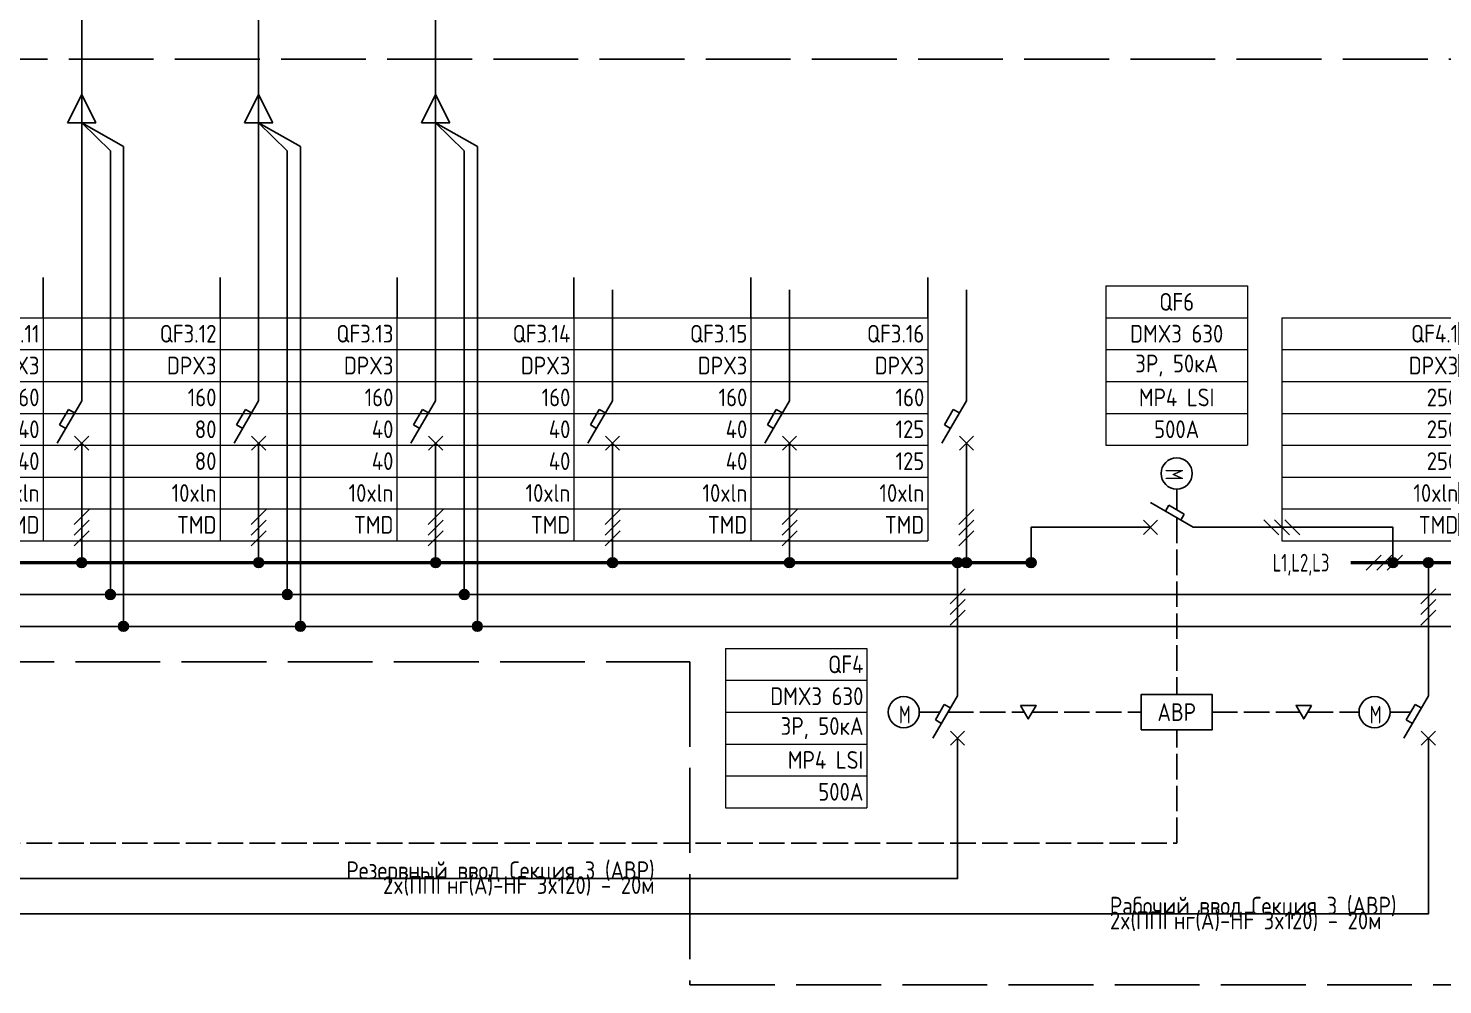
# Model space of a CAD drawing. Header units: millimetres. Extents: x -1221 to 2392, y 143 to 1021.
# Drawn here: x 1699.2 to 1899.1, y 456.7 to 591.8 of the extents above; entities that cross this region are included whole.
import ezdxf
from ezdxf.enums import TextEntityAlignment as Align

# ---------------------------------------------------------------- set-up
doc = ezdxf.new("R2010")
doc.units = ezdxf.units.MM
doc.header["$MEASUREMENT"] = 0
doc.linetypes.add('ACAD_ISO02W100', pattern=[15, 12, -3])
doc.layers.get('Defpoints').update_dxf_attribs({"color": 6})
for name, color, linetype in [('ACM 0.35mm', 5, 'Continuous'), ('ACM Text', 7, 'Continuous'), ('EM_Противопожарные устройства', 1, 'Continuous'), ('EM_Схема L', 7, 'Continuous'), ('EM_Схема N', 4, 'Continuous'), ('EM_Схема PE', 4, 'Continuous')]:
    doc.layers.add(name, color=color, linetype=linetype)
doc.styles.add('IKEA_TEXT_STYLE_1', font='simplex.shx', dxfattribs={"width": 0.65})
doc.styles.add('Надписи', font='isocpeur.ttf', dxfattribs={"width": 0.85})

# ---------------------------------------------------------------- blocks, each defined once
blk = doc.blocks.new('*U15')
at = {"ltscale": 100}
for points in [[(0, -0.75), (1775.89, -0.75)], [(0, -5.25), (1775.89, -5.25)]]:
    blk.add_lwpolyline(points, dxfattribs=at)
blk = doc.blocks.new('*U14')
at = {"ltscale": 100, "const_width": 0.5}
blk.add_lwpolyline([(0, -0.75), (400.89, -0.75)], dxfattribs=at)
blk = doc.blocks.new('Точка присоединения')
h = blk.add_hatch(color=256)
h.dxf.hatch_style = 1
edge = h.paths.add_edge_path()
edge.add_arc((0, 0), 0.7, 0, 360)
blk.add_circle((0, 0), 0.7)
blk = doc.blocks.new('*T21')
at = {"layer": 'Defpoints', "color": 8, "linetype": 'ByBlock', "lineweight": 0, "transparency": 16777216}
for p, q in [((0, 0), (400, 0)), ((0, 0), (0, -31.5)), ((25, 0), (25, -31.5)), ((50, 0), (50, -31.5)), ((75, 0), (75, -31.5)), ((100, 0), (100, -31.5)), ((125, 0), (125, -31.5)), ((150, 0), (150, -31.5)), ((175, 0), (175, -31.5)), ((200, 0), (200, -31.5)), ((225, 0), (225, -31.5)), ((250, 0), (250, -31.5)), ((275, 0), (275, -31.5)), ((300, 0), (300, -31.5)), ((325, 0), (325, -31.5)), ((350, 0), (350, -31.5)), ((375, 0), (375, -31.5)), ((400, 0), (400, -31.5)), ((0, -4.5), (400, -4.5)), ((0, -9), (400, -9)), ((0, -13.5), (400, -13.5)), ((0, -18), (400, -18)), ((0, -22.5), (400, -22.5)), ((0, -27), (400, -27)), ((0, -31.5), (400, -31.5))]:
    blk.add_line(p, q, dxfattribs=at)
at = {"layer": 'ACM Text', "transparency": 16777216, "char_height": 2.5, "width": 24, "attachment_point": 6, "style": 'Надписи'}
for s, insert in [('{\\fISOCPEUR|b0|i0|c0;QF3.1', (24.5, -2.25)), ('{\\fISOCPEUR|b0|i0|c0;QF3.2', (49.5, -2.25)), ('{\\fISOCPEUR|b0|i0|c0;QF3.3', (74.5, -2.25)), ('{\\fISOCPEUR|b0|i0|c0;QF3.4', (99.5, -2.25)), ('{\\fISOCPEUR|b0|i0|c0;QF3.5', (124.5, -2.25)), ('{\\fISOCPEUR|b0|i0|c0;QF3.6', (149.5, -2.25)), ('{\\fISOCPEUR|b0|i0|c0;QF3.7', (174.5, -2.25)), ('{\\fISOCPEUR|b0|i0|c0;QF3.8', (199.5, -2.25)), ('{\\fISOCPEUR|b0|i0|c0;QF3.9', (224.5, -2.25)), ('{\\fISOCPEUR|b0|i0|c0;QF3.10', (249.5, -2.25)), ('{\\fISOCPEUR|b0|i0|c0;QF3.11', (274.5, -2.25)), ('{\\fISOCPEUR|b0|i0|c0;QF3.12', (299.5, -2.25)), ('{\\fISOCPEUR|b0|i0|c0;QF3.13', (324.5, -2.25)), ('{\\fISOCPEUR|b0|i0|c0;QF3.14', (349.5, -2.25)), ('{\\fISOCPEUR|b0|i0|c0;QF3.15', (374.5, -2.25)), ('{\\fISOCPEUR|b0|i0|c0;QF3.16', (399.5, -2.25)), ('{\\fISOCPEUR|b0|i0|c0;DPX3', (24.5, -6.75)), ('{\\fISOCPEUR|b0|i0|c0;DPX3', (49.5, -6.75)), ('{\\fISOCPEUR|b0|i0|c0;DPX3', (74.5, -6.75)), ('{\\fISOCPEUR|b0|i0|c0;DPX3', (99.5, -6.75)), ('{\\fISOCPEUR|b0|i0|c0;DPX3', (124.5, -6.75)), ('{\\fISOCPEUR|b0|i0|c0;DPX3', (149.5, -6.75)), ('{\\fISOCPEUR|b0|i0|c0;DPX3', (174.5, -6.75)), ('{\\fISOCPEUR|b0|i0|c0;DPX3', (199.5, -6.75)), ('{\\fISOCPEUR|b0|i0|c0;DPX3', (224.5, -6.75)), ('{\\fISOCPEUR|b0|i0|c0;DPX3', (249.5, -6.75)), ('{\\fISOCPEUR|b0|i0|c0;DPX3', (274.5, -6.75)), ('{\\fISOCPEUR|b0|i0|c0;DPX3', (299.5, -6.75)), ('{\\fISOCPEUR|b0|i0|c0;DPX3', (324.5, -6.75)), ('{\\fISOCPEUR|b0|i0|c0;DPX3', (349.5, -6.75)), ('{\\fISOCPEUR|b0|i0|c0;DPX3', (374.5, -6.75)), ('{\\fISOCPEUR|b0|i0|c0;DPX3', (399.5, -6.75)), ('{\\fISOCPEUR|b0|i0|c0;160', (24.5, -11.25)), ('{\\fISOCPEUR|b0|i0|c0;160', (49.5, -11.25)), ('{\\fISOCPEUR|b0|i0|c0;160', (74.5, -11.25)), ('{\\fISOCPEUR|b0|i0|c0;160', (99.5, -11.25)), ('{\\fISOCPEUR|b0|i0|c0;160', (124.5, -11.25)), ('{\\fISOCPEUR|b0|i0|c0;160', (149.5, -11.25)), ('{\\fISOCPEUR|b0|i0|c0;160', (174.5, -11.25)), ('{\\fISOCPEUR|b0|i0|c0;160', (199.5, -11.25)), ('{\\fISOCPEUR|b0|i0|c0;160', (224.5, -11.25)), ('{\\fISOCPEUR|b0|i0|c0;160', (249.5, -11.25)), ('{\\fISOCPEUR|b0|i0|c0;160', (274.5, -11.25)), ('{\\fISOCPEUR|b0|i0|c0;160', (299.5, -11.25)), ('{\\fISOCPEUR|b0|i0|c0;160', (324.5, -11.25)), ('{\\fISOCPEUR|b0|i0|c0;160', (349.5, -11.25)), ('{\\fISOCPEUR|b0|i0|c0;160', (374.5, -11.25)), ('{\\fISOCPEUR|b0|i0|c0;160', (399.5, -11.25)), ('{\\fISOCPEUR|b0|i0|c0;125', (24.5, -15.75)), ('{\\fISOCPEUR|b0|i0|c0;100', (49.5, -15.75)), ('{\\fISOCPEUR|b0|i0|c0;63', (74.5, -15.75)), ('{\\fISOCPEUR|b0|i0|c0;25', (99.5, -15.75)), ('{\\fISOCPEUR|b0|i0|c0;25', (124.5, -15.75)), ('{\\fISOCPEUR|b0|i0|c0;25', (149.5, -15.75)), ('{\\fISOCPEUR|b0|i0|c0;25', (174.5, -15.75)), ('{\\fISOCPEUR|b0|i0|c0;50', (199.5, -15.75)), ('{\\fISOCPEUR|b0|i0|c0;25', (224.5, -15.75)), ('{\\fISOCPEUR|b0|i0|c0;100', (249.5, -15.75)), ('{\\fISOCPEUR|b0|i0|c0;40', (274.5, -15.75)), ('{\\fISOCPEUR|b0|i0|c0;80', (299.5, -15.75)), ('{\\fISOCPEUR|b0|i0|c0;40', (324.5, -15.75)), ('{\\fISOCPEUR|b0|i0|c0;40', (349.5, -15.75)), ('{\\fISOCPEUR|b0|i0|c0;40', (374.5, -15.75)), ('{\\fISOCPEUR|b0|i0|c0;125', (399.5, -15.75)), ('{\\fISOCPEUR|b0|i0|c0;125', (24.5, -20.25)), ('{\\fISOCPEUR|b0|i0|c0;100', (49.5, -20.25)), ('{\\fISOCPEUR|b0|i0|c0;63', (74.5, -20.25)), ('{\\fISOCPEUR|b0|i0|c0;25', (99.5, -20.25)), ('{\\fISOCPEUR|b0|i0|c0;25', (124.5, -20.25)), ('{\\fISOCPEUR|b0|i0|c0;25', (149.5, -20.25)), ('{\\fISOCPEUR|b0|i0|c0;25', (174.5, -20.25)), ('{\\fISOCPEUR|b0|i0|c0;50', (199.5, -20.25)), ('{\\fISOCPEUR|b0|i0|c0;25', (224.5, -20.25)), ('{\\fISOCPEUR|b0|i0|c0;100', (249.5, -20.25)), ('{\\fISOCPEUR|b0|i0|c0;40', (274.5, -20.25)), ('{\\fISOCPEUR|b0|i0|c0;80', (299.5, -20.25)), ('{\\fISOCPEUR|b0|i0|c0;40', (324.5, -20.25)), ('{\\fISOCPEUR|b0|i0|c0;40', (349.5, -20.25)), ('{\\fISOCPEUR|b0|i0|c0;40', (374.5, -20.25)), ('{\\fISOCPEUR|b0|i0|c0;125', (399.5, -20.25)), ('{\\fISOCPEUR|b0|i0|c0;10xln', (24.5, -24.75)), ('{\\fISOCPEUR|b0|i0|c0;10xln', (49.5, -24.75)), ('{\\fISOCPEUR|b0|i0|c0;10xln', (74.5, -24.75)), ('{\\fISOCPEUR|b0|i0|c0;10xln', (99.5, -24.75)), ('{\\fISOCPEUR|b0|i0|c0;10xln', (124.5, -24.75)), ('{\\fISOCPEUR|b0|i0|c0;10xln', (149.5, -24.75)), ('{\\fISOCPEUR|b0|i0|c0;10xln', (174.5, -24.75)), ('{\\fISOCPEUR|b0|i0|c0;10xln', (199.5, -24.75)), ('{\\fISOCPEUR|b0|i0|c0;10xln', (224.5, -24.75)), ('{\\fISOCPEUR|b0|i0|c0;10xln', (249.5, -24.75)), ('{\\fISOCPEUR|b0|i0|c0;10xln', (274.5, -24.75)), ('{\\fISOCPEUR|b0|i0|c0;10xln', (299.5, -24.75)), ('{\\fISOCPEUR|b0|i0|c0;10xln', (324.5, -24.75)), ('{\\fISOCPEUR|b0|i0|c0;10xln', (349.5, -24.75)), ('{\\fISOCPEUR|b0|i0|c0;10xln', (374.5, -24.75)), ('{\\fISOCPEUR|b0|i0|c0;10xln', (399.5, -24.75)), ('{\\fISOCPEUR|b0|i0|c0;TMD', (24.5, -29.25)), ('{\\fISOCPEUR|b0|i0|c0;TMD', (49.5, -29.25)), ('{\\fISOCPEUR|b0|i0|c0;TMD', (74.5, -29.25)), ('{\\fISOCPEUR|b0|i0|c0;TMD', (99.5, -29.25)), ('{\\fISOCPEUR|b0|i0|c0;TMD', (124.5, -29.25)), ('{\\fISOCPEUR|b0|i0|c0;TMD', (149.5, -29.25)), ('{\\fISOCPEUR|b0|i0|c0;TMD', (174.5, -29.25)), ('{\\fISOCPEUR|b0|i0|c0;TMD', (199.5, -29.25)), ('{\\fISOCPEUR|b0|i0|c0;TMD', (224.5, -29.25)), ('{\\fISOCPEUR|b0|i0|c0;TMD', (249.5, -29.25)), ('{\\fISOCPEUR|b0|i0|c0;TMD', (274.5, -29.25)), ('{\\fISOCPEUR|b0|i0|c0;TMD', (299.5, -29.25)), ('{\\fISOCPEUR|b0|i0|c0;TMD', (324.5, -29.25)), ('{\\fISOCPEUR|b0|i0|c0;TMD', (349.5, -29.25)), ('{\\fISOCPEUR|b0|i0|c0;TMD', (374.5, -29.25)), ('{\\fISOCPEUR|b0|i0|c0;TMD', (399.5, -29.25))]:
    blk.add_mtext(s, dxfattribs=dict(at, insert=insert))
blk = doc.blocks.new('*U30')
for p, q in [((0, -18.8), (0, 0)), ((-3.48, -24.81), (0, -18.8)), ((-1.87, -20.03), (-3.12, -22.2)), ((-1, -20.53), (-1.87, -20.03)), ((-3.12, -22.2), (-2.25, -22.7)), ((1, -23.8), (-1, -25.8)), ((-1, -23.8), (1, -25.8)), ((0, -24.8), (0, -41.67))]:
    blk.add_line(p, q)
for points in [[(-1.06, -5.81), (1.06, -3.69)], [(-1.06, -7.31), (1.06, -5.19)], [(-1.06, -8.81), (1.06, -6.69)], [(-2.49, -21.11), (-5.4, -21.11)]]:
    blk.add_lwpolyline(points)
blk.add_circle((-7.6, -21.11), 2.2)
at = {"layer": 'ACM Text', "insert": (-7.45, -21.46), "char_height": 2.5, "width": 4.8016, "attachment_point": 5, "style": 'IKEA_TEXT_STYLE_1'}
blk.add_mtext('М', dxfattribs=at)
blk = doc.blocks.new('*T42')
at = {"layer": 'Defpoints', "color": 8, "linetype": 'ByBlock', "lineweight": 0, "transparency": 16777216}
for p, q in [((0, 0), (20, 0)), ((0, 0), (0, -22.5)), ((20, 0), (20, -22.5)), ((0, -4.5), (20, -4.5)), ((0, -9), (20, -9)), ((0, -13.5), (20, -13.5)), ((0, -18), (20, -18)), ((0, -22.5), (20, -22.5))]:
    blk.add_line(p, q, dxfattribs=at)
at = {"layer": 'ACM Text', "transparency": 16777216, "char_height": 2.5, "width": 19, "attachment_point": 5, "style": 'Надписи'}
for s, insert in [('QF6', (10, -2.25)), ('DMX3 630', (10, -6.75)), ('3Р, 50кА', (10, -11.25)), ('MP4 LSI', (10, -15.75)), ('500A', (10, -20.25))]:
    blk.add_mtext(s, dxfattribs=dict(at, insert=insert))
blk = doc.blocks.new('*T43')
at = {"layer": 'Defpoints', "color": 8, "linetype": 'ByBlock', "lineweight": 0, "transparency": 16777216}
for p, q in [((0, 0), (20, 0)), ((0, 0), (0, -22.5)), ((20, 0), (20, -22.5)), ((0, -4.5), (20, -4.5)), ((0, -9), (20, -9)), ((0, -13.5), (20, -13.5)), ((0, -18), (20, -18)), ((0, -22.5), (20, -22.5))]:
    blk.add_line(p, q, dxfattribs=at)
at = {"layer": 'ACM Text', "transparency": 16777216, "char_height": 2.5, "width": 19, "attachment_point": 6, "style": 'Надписи'}
for s, insert in [('QF4', (19.5, -2.25)), ('DMX3 630', (19.5, -6.75)), ('3Р, 50кА', (19.5, -11.25)), ('MP4 LSI', (19.5, -15.75)), ('500A', (19.5, -20.25))]:
    blk.add_mtext(s, dxfattribs=dict(at, insert=insert))
blk = doc.blocks.new('*T44')
at = {"layer": 'Defpoints', "color": 8, "linetype": 'ByBlock', "lineweight": 0, "transparency": 16777216}
for p, q in [((0, 0), (500, 0)), ((0, 0), (0, -31.5)), ((25, 0), (25, -31.5)), ((50, 0), (50, -31.5)), ((75, 0), (75, -31.5)), ((100, 0), (100, -31.5)), ((125, 0), (125, -31.5)), ((150, 0), (150, -31.5)), ((175, 0), (175, -31.5)), ((200, 0), (200, -31.5)), ((225, 0), (225, -31.5)), ((250, 0), (250, -31.5)), ((275, 0), (275, -31.5)), ((300, 0), (300, -31.5)), ((325, 0), (325, -31.5)), ((350, 0), (350, -31.5)), ((375, 0), (375, -31.5)), ((400, 0), (400, -31.5)), ((425, 0), (425, -31.5)), ((450, 0), (450, -31.5)), ((475, 0), (475, -31.5)), ((500, 0), (500, -31.5)), ((0, -4.5), (500, -4.5)), ((0, -9), (500, -9)), ((0, -13.5), (500, -13.5)), ((0, -18), (500, -18)), ((0, -22.5), (500, -22.5)), ((0, -27), (500, -27)), ((0, -31.5), (500, -31.5))]:
    blk.add_line(p, q, dxfattribs=at)
at = {"layer": 'ACM Text', "color": 0, "transparency": 16777216, "char_height": 2.5, "width": 24.88, "attachment_point": 6, "style": 'Надписи'}
for s, insert in [('{\\fISOCPEUR|b0|i0|c0;QF4.1', (24.94, -2.25)), ('{\\fISOCPEUR|b0|i0|c0;QF4.2', (49.94, -2.25)), ('{\\fISOCPEUR|b0|i0|c0;QF4.3', (74.94, -2.25)), ('{\\fISOCPEUR|b0|i0|c0;QF4.4', (99.94, -2.25)), ('{\\fISOCPEUR|b0|i0|c0;QF4.5', (124.94, -2.25)), ('{\\fISOCPEUR|b0|i0|c0;QF4.6', (149.94, -2.25)), ('{\\fISOCPEUR|b0|i0|c0;QF4.7', (174.94, -2.25)), ('{\\fISOCPEUR|b0|i0|c0;QF4.8', (199.94, -2.25)), ('{\\fISOCPEUR|b0|i0|c0;QF4.9', (224.94, -2.25)), ('{\\fISOCPEUR|b0|i0|c0;QF4.10', (249.94, -2.25)), ('{\\fISOCPEUR|b0|i0|c0;QF4.11', (274.94, -2.25)), ('{\\fISOCPEUR|b0|i0|c0;QF4.12', (299.94, -2.25)), ('{\\fISOCPEUR|b0|i0|c0;QF4.13', (324.94, -2.25)), ('{\\fISOCPEUR|b0|i0|c0;QF4.14', (349.94, -2.25)), ('{\\fISOCPEUR|b0|i0|c0;QF4.15', (374.94, -2.25)), ('{\\fISOCPEUR|b0|i0|c0;QF4.16', (399.94, -2.25)), ('{\\fISOCPEUR|b0|i0|c0;QF4.17', (424.94, -2.25)), ('{\\fISOCPEUR|b0|i0|c0;QF4.18', (449.94, -2.25)), ('{\\fISOCPEUR|b0|i0|c0;QF4.19', (474.94, -2.25)), ('{\\fISOCPEUR|b0|i0|c0;QF4.20', (499.94, -2.25)), ('{\\fISOCPEUR|b0|i0|c0;DPX3', (24.94, -6.75)), ('{\\fISOCPEUR|b0|i0|c0;DPX3', (49.94, -6.75)), ('{\\fISOCPEUR|b0|i0|c0;DPX3', (74.94, -6.75)), ('{\\fISOCPEUR|b0|i0|c0;DPX3', (99.94, -6.75)), ('{\\fISOCPEUR|b0|i0|c0;DPX3', (124.94, -6.75)), ('{\\fISOCPEUR|b0|i0|c0;DPX3', (149.94, -6.75)), ('{\\fISOCPEUR|b0|i0|c0;DPX3', (174.94, -6.75)), ('{\\fISOCPEUR|b0|i0|c0;DPX3', (199.94, -6.75)), ('{\\fISOCPEUR|b0|i0|c0;DPX3', (224.94, -6.75)), ('{\\fISOCPEUR|b0|i0|c0;DPX3', (249.94, -6.75)), ('{\\fISOCPEUR|b0|i0|c0;DPX3', (274.94, -6.75)), ('{\\fISOCPEUR|b0|i0|c0;DPX3', (299.94, -6.75)), ('{\\fISOCPEUR|b0|i0|c0;DPX3', (324.94, -6.75)), ('{\\fISOCPEUR|b0|i0|c0;DPX3', (349.94, -6.75)), ('{\\fISOCPEUR|b0|i0|c0;DPX3', (374.94, -6.75)), ('{\\fISOCPEUR|b0|i0|c0;DPX3', (399.94, -6.75)), ('{\\fISOCPEUR|b0|i0|c0;DPX3', (424.94, -6.75)), ('{\\fISOCPEUR|b0|i0|c0;DPX3', (449.94, -6.75)), ('{\\fISOCPEUR|b0|i0|c0;DPX3', (474.94, -6.75)), ('{\\fISOCPEUR|b0|i0|c0;DPX3', (499.94, -6.75)), ('{\\fISOCPEUR|b0|i0|c0;250', (24.94, -11.25)), ('{\\fISOCPEUR|b0|i0|c0;250', (49.94, -11.25)), ('{\\fISOCPEUR|b0|i0|c0;160', (74.94, -11.25)), ('{\\fISOCPEUR|b0|i0|c0;160', (99.94, -11.25)), ('{\\fISOCPEUR|b0|i0|c0;160', (124.94, -11.25)), ('{\\fISOCPEUR|b0|i0|c0;160', (149.94, -11.25)), ('{\\fISOCPEUR|b0|i0|c0;160', (174.94, -11.25)), ('{\\fISOCPEUR|b0|i0|c0;160', (199.94, -11.25)), ('{\\fISOCPEUR|b0|i0|c0;160', (224.94, -11.25)), ('{\\fISOCPEUR|b0|i0|c0;160', (249.94, -11.25)), ('{\\fISOCPEUR|b0|i0|c0;160', (274.94, -11.25)), ('{\\fISOCPEUR|b0|i0|c0;160', (299.94, -11.25)), ('{\\fISOCPEUR|b0|i0|c0;160', (324.94, -11.25)), ('{\\fISOCPEUR|b0|i0|c0;160', (349.94, -11.25)), ('{\\fISOCPEUR|b0|i0|c0;160', (374.94, -11.25)), ('{\\fISOCPEUR|b0|i0|c0;160', (399.94, -11.25)), ('{\\fISOCPEUR|b0|i0|c0;160', (424.94, -11.25)), ('{\\fISOCPEUR|b0|i0|c0;160', (449.94, -11.25)), ('{\\fISOCPEUR|b0|i0|c0;250', (474.94, -11.25)), ('{\\fISOCPEUR|b0|i0|c0;250', (499.94, -11.25)), ('{\\fISOCPEUR|b0|i0|c0;250', (24.94, -15.75)), ('{\\fISOCPEUR|b0|i0|c0;40', (49.94, -15.75)), ('{\\fISOCPEUR|b0|i0|c0;80', (74.94, -15.75)), ('{\\fISOCPEUR|b0|i0|c0;80', (99.94, -15.75)), ('{\\fISOCPEUR|b0|i0|c0;25', (124.94, -15.75)), ('{\\fISOCPEUR|b0|i0|c0;25', (149.94, -15.75)), ('{\\fISOCPEUR|b0|i0|c0;40', (174.94, -15.75)), ('{\\fISOCPEUR|b0|i0|c0;40', (199.94, -15.75)), ('{\\fISOCPEUR|b0|i0|c0;40', (224.94, -15.75)), ('{\\fISOCPEUR|b0|i0|c0;40', (249.94, -15.75)), ('{\\fISOCPEUR|b0|i0|c0;40', (274.94, -15.75)), ('{\\fISOCPEUR|b0|i0|c0;80', (299.94, -15.75)), ('{\\fISOCPEUR|b0|i0|c0;80', (324.94, -15.75)), ('{\\fISOCPEUR|b0|i0|c0;20', (349.94, -15.75)), ('{\\fISOCPEUR|b0|i0|c0;20', (374.94, -15.75)), ('{\\fISOCPEUR|b0|i0|c0;20', (399.94, -15.75)), ('{\\fISOCPEUR|b0|i0|c0;20', (424.94, -15.75)), ('{\\fISOCPEUR|b0|i0|c0;160', (449.94, -15.75)), ('{\\fISOCPEUR|b0|i0|c0;250', (474.94, -15.75)), ('{\\fISOCPEUR|b0|i0|c0;250', (499.94, -15.75)), ('{\\fISOCPEUR|b0|i0|c0;250', (24.94, -20.25)), ('{\\fISOCPEUR|b0|i0|c0;40', (49.94, -20.25)), ('{\\fISOCPEUR|b0|i0|c0;80', (74.94, -20.25)), ('{\\fISOCPEUR|b0|i0|c0;80', (99.94, -20.25)), ('{\\fISOCPEUR|b0|i0|c0;25', (124.94, -20.25)), ('{\\fISOCPEUR|b0|i0|c0;25', (149.94, -20.25)), ('{\\fISOCPEUR|b0|i0|c0;40', (174.94, -20.25)), ('{\\fISOCPEUR|b0|i0|c0;40', (199.94, -20.25)), ('{\\fISOCPEUR|b0|i0|c0;40', (224.94, -20.25)), ('{\\fISOCPEUR|b0|i0|c0;40', (249.94, -20.25)), ('{\\fISOCPEUR|b0|i0|c0;40', (274.94, -20.25)), ('{\\fISOCPEUR|b0|i0|c0;80', (299.94, -20.25)), ('{\\fISOCPEUR|b0|i0|c0;80', (324.94, -20.25)), ('{\\fISOCPEUR|b0|i0|c0;20', (349.94, -20.25)), ('{\\fISOCPEUR|b0|i0|c0;20', (374.94, -20.25)), ('{\\fISOCPEUR|b0|i0|c0;20', (399.94, -20.25)), ('{\\fISOCPEUR|b0|i0|c0;20', (424.94, -20.25)), ('{\\fISOCPEUR|b0|i0|c0;160', (449.94, -20.25)), ('{\\fISOCPEUR|b0|i0|c0;250', (474.94, -20.25)), ('{\\fISOCPEUR|b0|i0|c0;250', (499.94, -20.25)), ('{\\fISOCPEUR|b0|i0|c0;10xln', (24.94, -24.75)), ('{\\fISOCPEUR|b0|i0|c0;10xln', (49.94, -24.75)), ('{\\fISOCPEUR|b0|i0|c0;10xln', (74.94, -24.75)), ('{\\fISOCPEUR|b0|i0|c0;10xln', (99.94, -24.75)), ('{\\fISOCPEUR|b0|i0|c0;10xln', (124.94, -24.75)), ('{\\fISOCPEUR|b0|i0|c0;10xln', (149.94, -24.75)), ('{\\fISOCPEUR|b0|i0|c0;10xln', (174.94, -24.75)), ('{\\fISOCPEUR|b0|i0|c0;10xln', (199.94, -24.75)), ('{\\fISOCPEUR|b0|i0|c0;10xln', (224.94, -24.75)), ('{\\fISOCPEUR|b0|i0|c0;10xln', (249.94, -24.75)), ('{\\fISOCPEUR|b0|i0|c0;10xln', (274.94, -24.75)), ('{\\fISOCPEUR|b0|i0|c0;10xln', (299.94, -24.75)), ('{\\fISOCPEUR|b0|i0|c0;10xln', (324.94, -24.75)), ('{\\fISOCPEUR|b0|i0|c0;10xln', (349.94, -24.75)), ('{\\fISOCPEUR|b0|i0|c0;10xln', (374.94, -24.75)), ('{\\fISOCPEUR|b0|i0|c0;10xln', (399.94, -24.75)), ('{\\fISOCPEUR|b0|i0|c0;10xln', (424.94, -24.75)), ('{\\fISOCPEUR|b0|i0|c0;10xln', (449.94, -24.75)), ('{\\fISOCPEUR|b0|i0|c0;10xln', (474.94, -24.75)), ('{\\fISOCPEUR|b0|i0|c0;10xln', (499.94, -24.75)), ('{\\fISOCPEUR|b0|i0|c0;TMD', (24.94, -29.25)), ('{\\fISOCPEUR|b0|i0|c0;TMD', (49.94, -29.25)), ('{\\fISOCPEUR|b0|i0|c0;TMD', (74.94, -29.25)), ('{\\fISOCPEUR|b0|i0|c0;TMD', (99.94, -29.25)), ('{\\fISOCPEUR|b0|i0|c0;TMD', (124.94, -29.25)), ('{\\fISOCPEUR|b0|i0|c0;TMD', (149.94, -29.25)), ('{\\fISOCPEUR|b0|i0|c0;TMD', (174.94, -29.25)), ('{\\fISOCPEUR|b0|i0|c0;TMD', (199.94, -29.25)), ('{\\fISOCPEUR|b0|i0|c0;TMD', (224.94, -29.25)), ('{\\fISOCPEUR|b0|i0|c0;TMD', (249.94, -29.25)), ('{\\fISOCPEUR|b0|i0|c0;TMD', (274.94, -29.25)), ('{\\fISOCPEUR|b0|i0|c0;TMD', (299.94, -29.25)), ('{\\fISOCPEUR|b0|i0|c0;TMD', (324.94, -29.25)), ('{\\fISOCPEUR|b0|i0|c0; ', (349.94, -29.25)), ('{\\fISOCPEUR|b0|i0|c0; ', (374.94, -29.25)), ('{\\fISOCPEUR|b0|i0|c0; ', (399.94, -29.25)), ('{\\fISOCPEUR|b0|i0|c0; ', (424.94, -29.25)), ('{\\fISOCPEUR|b0|i0|c0;TMD', (449.94, -29.25)), ('{\\fISOCPEUR|b0|i0|c0;TMD', (474.94, -29.25)), ('{\\fISOCPEUR|b0|i0|c0;TMD', (499.94, -29.25))]:
    blk.add_mtext(s, dxfattribs=dict(at, insert=insert))
blk = doc.blocks.new('*U47')
at = {"ltscale": 100, "const_width": 0.5}
blk.add_lwpolyline([(0, -0.75), (500.89, -0.75)], dxfattribs=at)
at = {"layer": 'ACM 0.35mm'}
for points in [[(4.32, 0.31), (2.19, -1.81)], [(5.82, 0.31), (3.69, -1.81)], [(7.32, 0.31), (5.19, -1.81)]]:
    blk.add_lwpolyline(points, dxfattribs=at)
blk = doc.blocks.new('*U23')
h = blk.add_hatch(color=256)
h.dxf.hatch_style = 1
edge = h.paths.add_edge_path()
edge.add_arc((0, 0), 0.7, 0, 360)
for p, q in [((0, 22.87), (0, 38.55)), ((-3.48, 16.86), (0, 22.87)), ((-1.87, 21.64), (-3.12, 19.47)), ((-1, 21.14), (-1.87, 21.64)), ((-3.12, 19.47), (-2.25, 18.97)), ((1, 17.87), (-1, 15.87)), ((-1, 17.87), (1, 15.87)), ((0, 16.87), (0, 0))]:
    blk.add_line(p, q)
for points in [[(-1.06, 5.39), (1.06, 7.51)], [(-1.06, 3.89), (1.06, 6.01)], [(-1.06, 2.39), (1.06, 4.51)]]:
    blk.add_lwpolyline(points)
blk.add_circle((0, 0), 0.7)
at = {"layer": 'Defpoints', "color": 2}
blk.add_lwpolyline([(-5.45, 34.59), (-5.45, 40.26)], dxfattribs=at)
blk = doc.blocks.new('*U25')
for p, q in [((-2, -4), (0, 0)), ((-2, -4), (0, 0)), ((2, -4), (0, 0)), ((2, -4), (0, 0)), ((-2, -4), (2, -4)), ((-2, -4), (2, -4))]:
    blk.add_line(p, q)
at = {"layer": 'EM_Схема N', "ltscale": 2}
for p, q in [((4.05, -7.98), (0, -4)), ((4.05, -7.98), (4.05, -27.58)), ((4.05, -27.58), (4.05, -66.14)), ((4.05, -66.14), (4.05, -70.64))]:
    blk.add_line(p, q, dxfattribs=at)
at = {"layer": 'EM_Схема PE'}
for p, q in [((0, -4), (5.9, -7.34)), ((5.9, -7.34), (5.9, -75.14))]:
    blk.add_line(p, q, dxfattribs=at)
for p in [(4.05, -70.64), (5.9, -75.14)]:
    blk.add_blockref('Точка присоединения', p)

msp = doc.modelspace()

# ---------------------------------------------------------------- linework, layer by layer
for points in [[(1756.78, 554.89), (1756.78, 729.45)], [(1840.92, 516.34), (1840.92, 521.34), (1842.9, 521.34)], [(1882.59, 521.34), (1892.04, 521.34), (1892.04, 516.34)], [(1856.48, 492.72), (1856.48, 497.72), (1866.48, 497.72), (1866.48, 492.72), (1856.48, 492.72)], [(1856.48, 492.72), (1856.48, 497.72), (1866.48, 497.72), (1866.48, 492.72), (1856.48, 492.72)]]:
    msp.add_lwpolyline(points)
at = {"layer": 'ACM 0.35mm', "color": 1, "linetype": 'ACAD_ISO02W100'}
msp.add_lwpolyline([(1420.88, 587.48), (1420.88, 502.34), (1792.72, 502.34), (1792.72, 456.72), (1925.04, 456.72), (1925.04, 502.34), (2391.94, 502.34), (2391.94, 587.48), (1420.88, 587.48)], dxfattribs=at)
at = {"layer": 'ACM Text'}
for points in [[(1706.78, 554.89), (1706.78, 751.63)], [(1731.78, 554.89), (1731.78, 751.63)]]:
    msp.add_lwpolyline(points, dxfattribs=at)
at = {"layer": 'EM_Противопожарные устройства', "linetype": 'ACAD_ISO02W100', "ltscale": 0.3}
for points in [[(1861.48, 522.68), (1861.48, 497.72)], [(1829.18, 495.22), (1839.97, 495.22)], [(1841.07, 495.22), (1856.48, 495.22)], [(1866.48, 495.22), (1878.89, 495.22)], [(1879.99, 495.22), (1887.24, 495.22)]]:
    msp.add_lwpolyline(points, dxfattribs=at)
at = {"layer": 'EM_Противопожарные устройства'}
for points in [[(1839.42, 496.18), (1840.52, 494.27), (1841.62, 496.18), (1839.42, 496.18)], [(1880.54, 496.18), (1879.44, 494.27), (1878.34, 496.18), (1880.54, 496.18)], [(1072.49, 471.72), (1072.49, 471.72), (1830.52, 471.72), (1830.52, 474.67)]]:
    msp.add_lwpolyline(points, dxfattribs=at)
at = {"layer": 'EM_Противопожарные устройства', "linetype": 'ACAD_ISO02W100', "ltscale": 0.3}
msp.add_lwpolyline([(1039.94, 492.72), (1039.94, 476.72), (1071.49, 476.72, -1), (1073.49, 476.72), (1861.48, 476.72), (1861.48, 492.72)], format="xyb", dxfattribs=at)
at = {"layer": 'EM_Противопожарные устройства'}
msp.add_lwpolyline([(1897.04, 474.67), (1897.04, 466.72), (1073.49, 466.72, 1), (1071.49, 466.72), (991.78, 466.72), (991.78, 466.72)], format="xyb", dxfattribs=at)

# ---------------------------------------------------------------- block references
for name, p in [('*U25', (1706.78, 582.48)), ('*U25', (1731.78, 582.48)), ('*U25', (1756.78, 582.48)), ('*T42', (1851.48, 555.43)), ('*T21', (1426.32, 550.93)), ('*T44', (1876.32, 550.93)), ('*U30', (1830.52, 516.34)), ('Точка присоединения', (1830.52, 516.34)), ('Точка присоединения', (1840.92, 516.34)), ('*U30', (1897.04, 516.34)), ('Точка присоединения', (1892.04, 516.34)), ('Точка присоединения', (1897.04, 516.34)), ('*T43', (1797.72, 504.22))]:
    msp.add_blockref(name, p)
at = {"rotation": 270}
msp.add_blockref('*U30', (1882.59, 521.34), dxfattribs=at)
msp.add_blockref('*U30', (1882.59, 521.34), dxfattribs=at)
at = {"layer": 'EM_Схема L'}
for name, p in [('*U23', (1706.78, 516.34)), ('*U23', (1731.78, 516.34)), ('*U23', (1756.78, 516.34)), ('*U23', (1781.78, 516.34)), ('*U23', (1806.78, 516.34)), ('*U23', (1831.78, 516.34)), ('*U14', (1439.99, 517.09))]:
    msp.add_blockref(name, p, dxfattribs=at)
ref = msp.add_blockref('*U47', (1886.05, 517.09), dxfattribs=at)
ref.add_attrib('ФАЗА', 'L1,L2,L3', dxfattribs={"layer": 'ACM Text', "ltscale": 100, "height": 2.5, "style": 'IKEA_TEXT_STYLE_1', "width": 0.65}).set_placement((1883.05, 516.34), align=Align.MIDDLE_RIGHT)
at = {"layer": 'EM_Схема N', "linetype": 'Continuous'}
msp.add_blockref('*U15', (611.05, 512.59), dxfattribs=at)

# ---------------------------------------------------------------- texts
at = {"layer": 'ACM Text', "insert": (1861.48, 495.22), "char_height": 2.5, "width": 10.2767, "attachment_point": 5, "style": 'Надписи'}
msp.add_mtext('\\A1;АВР', dxfattribs=at)
at = {"layer": 'ACM Text', "char_height": 2.5, "width": 45, "line_spacing_factor": 0.5, "style": 'Надписи'}
for s, insert, attachment_point in [('Резервный ввод Секция 3 (АВР)\\P2x(ППГнг(А)-HF 3x120) - 20м{\\H2.90417x; }', (1787.72, 471.72), 6), ('Рабочий ввод Секция 3 (АВР)\\P2x(ППГнг(А)-HF 3x120) - 20м{\\H2.90417x; }', (1852.04, 466.72), 4)]:
    msp.add_mtext(s, dxfattribs=dict(at, insert=insert, attachment_point=attachment_point))

doc.saveas('drawing.dxf')
